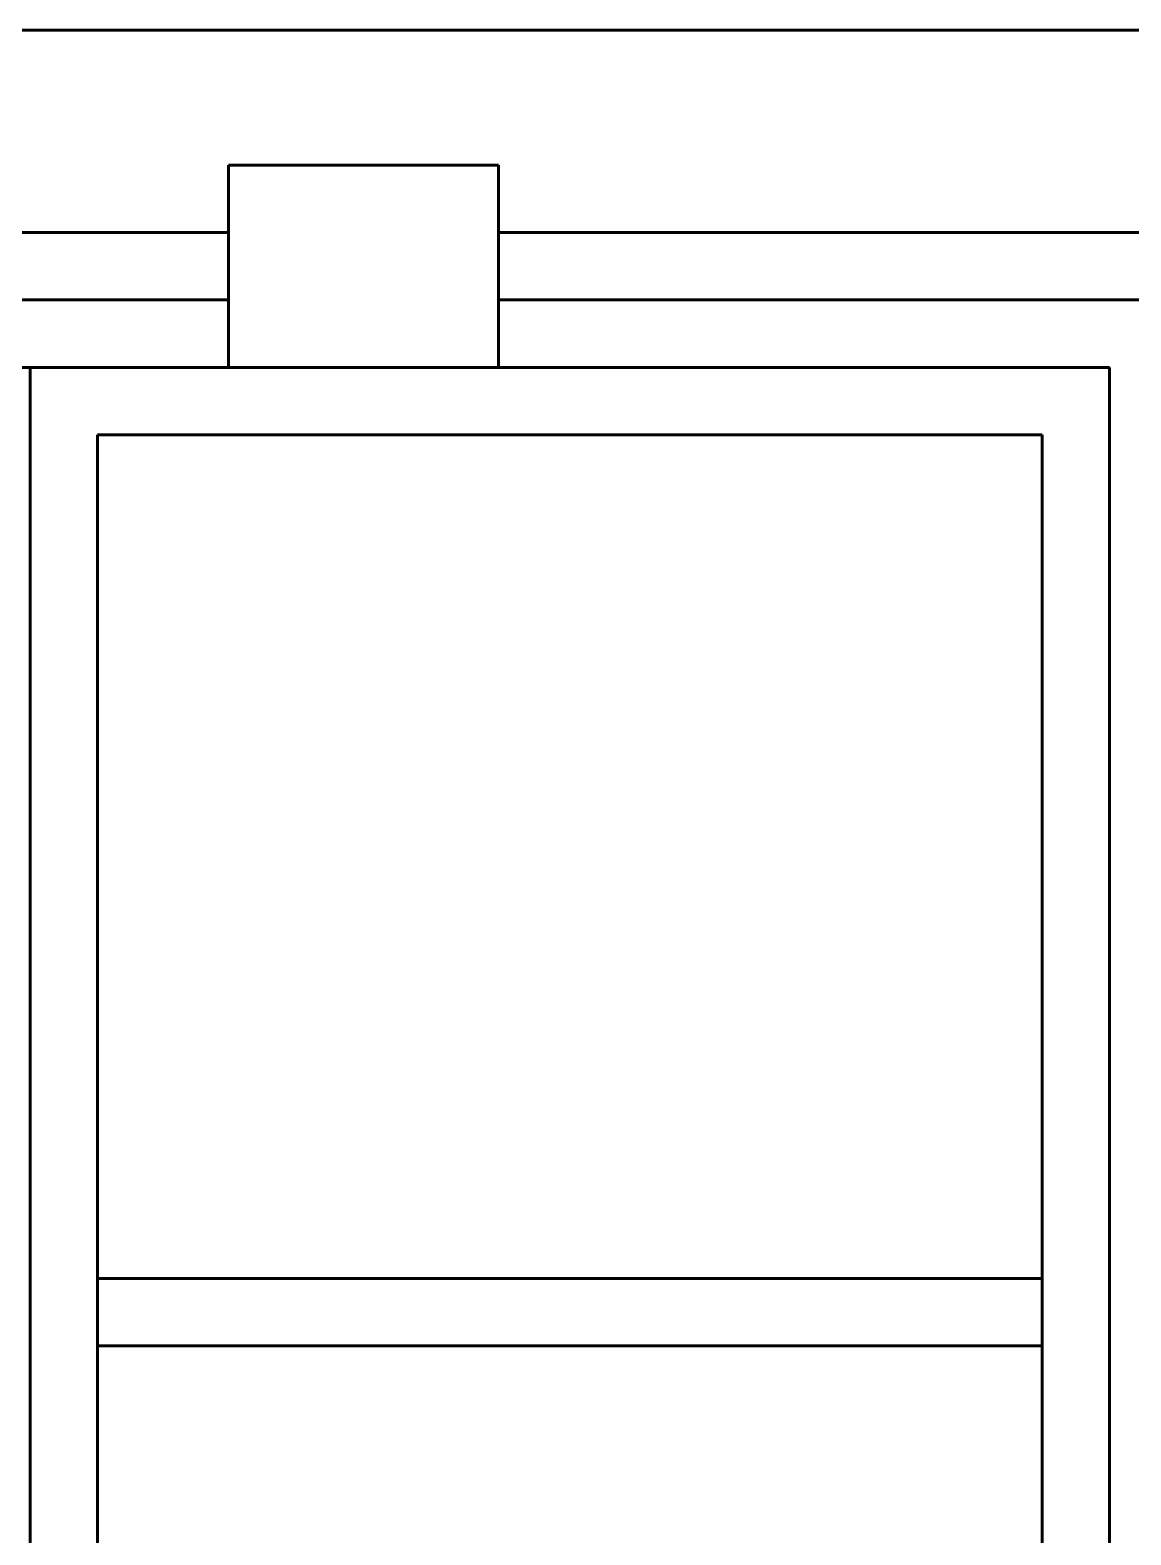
# Model space of a CAD drawing. Extents: x 0 to 297, y 0 to 292.
# Drawn here: x 161.17 to 169.33, y 103.37 to 114.52 of the extents above; entities that cross this region are included whole.
import ezdxf

# ---------------------------------------------------------------- set-up
doc = ezdxf.new("R2010")
doc.units = 0
doc.header["$MEASUREMENT"] = 0
doc.linetypes.add('K5LT_BASIC', pattern=[0])
doc.layers.add('Системный слой', color=7, linetype='Continuous')

# ---------------------------------------------------------------- blocks, each defined once
blk = doc.blocks.new('*U')
at = {"layer": 'Системный слой', "linetype": 'K5LT_BASIC', "lineweight": 60}
for p, q in [((164.642, 113.519), (162.642, 113.519)), ((162.642, 113.519), (162.642, 112.019)), ((164.642, 113.519), (162.642, 113.519)), ((162.642, 113.519), (162.642, 112.019)), ((164.642, 112.019), (164.642, 113.519)), ((164.642, 112.019), (164.642, 113.519)), ((162.642, 112.019), (164.642, 112.019)), ((162.642, 112.019), (164.642, 112.019))]:
    blk.add_line(p, q, dxfattribs=at)

msp = doc.modelspace()

# ---------------------------------------------------------------- linework, layer by layer
at = {"layer": 'Системный слой', "linetype": 'K5LT_BASIC', "lineweight": 60}
for p, q in [((196.642, 114.519), (114.642, 114.519)), ((162.642, 113.519), (162.642, 112.019)), ((162.642, 113.519), (164.642, 113.519)), ((164.642, 113.519), (162.642, 113.519)), ((162.642, 112.019), (162.642, 113.519)), ((162.642, 113.519), (162.642, 112.019)), ((162.642, 113.519), (164.642, 113.519)), ((162.642, 113.519), (162.642, 112.019)), ((164.642, 113.519), (162.642, 113.519)), ((162.642, 112.019), (162.642, 113.519)), ((162.642, 113.519), (162.642, 112.019)), ((162.642, 113.519), (164.642, 113.519)), ((164.642, 113.519), (164.642, 112.019)), ((164.642, 113.519), (164.642, 112.019)), ((164.642, 113.519), (164.642, 112.019)), ((164.642, 113.519), (164.642, 112.019)), ((164.642, 113.519), (164.642, 112.019)), ((164.642, 113.519), (164.642, 112.019)), ((164.642, 113.519), (164.642, 112.019)), ((162.641, 113.019), (156.642, 113.019)), ((164.642, 113.019), (170.642, 113.019)), ((162.642, 112.519), (156.642, 112.519)), ((170.642, 112.519), (164.642, 112.519)), ((169.171, 112.019), (154.171, 112.019)), ((161.171, 112.019), (161.171, 98.019)), ((164.642, 112.019), (162.642, 112.019)), ((162.642, 112.019), (164.642, 112.019)), ((164.642, 112.019), (162.642, 112.019)), ((162.642, 112.019), (164.642, 112.019)), ((162.642, 112.019), (164.642, 112.019)), ((162.642, 112.019), (164.642, 112.019)), ((164.642, 112.019), (162.642, 112.019)), ((162.642, 112.019), (164.642, 112.019)), ((163.892, 112.019), (163.142, 112.019)), ((163.892, 112.019), (163.142, 112.019)), ((163.892, 112.019), (163.142, 112.019)), ((163.892, 112.019), (163.142, 112.019)), ((164.142, 112.019), (164.642, 112.019)), ((169.171, 112.019), (169.171, 98.019)), ((169.171, 98.019), (169.171, 112.019)), ((168.671, 111.519), (161.671, 111.519)), ((161.671, 111.519), (161.671, 99.516)), ((168.671, 98.519), (168.671, 111.519)), ((168.671, 98.519), (168.671, 111.519)), ((168.671, 105.269), (161.671, 105.269)), ((168.671, 104.769), (161.671, 104.769))]:
    msp.add_line(p, q, dxfattribs=at)

# ---------------------------------------------------------------- block references
at = {"layer": 'Системный слой'}
msp.add_blockref('*U', (0, 0), dxfattribs=at)
msp.add_blockref('*U', (0, 0), dxfattribs=at)
msp.add_blockref('*U', (0, 0), dxfattribs=at)
msp.add_blockref('*U', (0, 0), dxfattribs=at)
msp.add_blockref('*U', (0, 0), dxfattribs=at)
msp.add_blockref('*U', (0, 0), dxfattribs=at)
msp.add_blockref('*U', (0, 0), dxfattribs=at)
msp.add_blockref('*U', (0, 0), dxfattribs=at)
msp.add_blockref('*U', (0, 0), dxfattribs=at)
msp.add_blockref('*U', (0, 0), dxfattribs=at)
msp.add_blockref('*U', (0, 0), dxfattribs=at)
msp.add_blockref('*U', (0, 0), dxfattribs=at)
msp.add_blockref('*U', (0, 0), dxfattribs=at)
msp.add_blockref('*U', (0, 0), dxfattribs=at)
msp.add_blockref('*U', (0, 0), dxfattribs=at)
msp.add_blockref('*U', (0, 0), dxfattribs=at)
msp.add_blockref('*U', (0, 0), dxfattribs=at)
msp.add_blockref('*U', (0, 0), dxfattribs=at)
msp.add_blockref('*U', (0, 0), dxfattribs=at)
msp.add_blockref('*U', (0, 0), dxfattribs=at)
msp.add_blockref('*U', (0, 0), dxfattribs=at)
msp.add_blockref('*U', (0, 0), dxfattribs=at)
msp.add_blockref('*U', (0, 0), dxfattribs=at)
msp.add_blockref('*U', (0, 0), dxfattribs=at)
msp.add_blockref('*U', (0, 0), dxfattribs=at)
msp.add_blockref('*U', (0, 0), dxfattribs=at)
msp.add_blockref('*U', (0, 0), dxfattribs=at)
msp.add_blockref('*U', (0, 0), dxfattribs=at)
msp.add_blockref('*U', (0, 0), dxfattribs=at)
msp.add_blockref('*U', (0, 0), dxfattribs=at)
msp.add_blockref('*U', (0, 0), dxfattribs=at)
msp.add_blockref('*U', (0, 0), dxfattribs=at)
msp.add_blockref('*U', (0, 0), dxfattribs=at)
msp.add_blockref('*U', (0, 0), dxfattribs=at)
msp.add_blockref('*U', (0, 0), dxfattribs=at)
msp.add_blockref('*U', (0, 0), dxfattribs=at)
msp.add_blockref('*U', (0, 0), dxfattribs=at)
msp.add_blockref('*U', (0, 0), dxfattribs=at)
msp.add_blockref('*U', (0, 0), dxfattribs=at)
msp.add_blockref('*U', (0, 0), dxfattribs=at)
msp.add_blockref('*U', (0, 0), dxfattribs=at)
msp.add_blockref('*U', (0, 0), dxfattribs=at)
msp.add_blockref('*U', (0, 0), dxfattribs=at)
msp.add_blockref('*U', (0, 0), dxfattribs=at)
msp.add_blockref('*U', (0, 0), dxfattribs=at)
msp.add_blockref('*U', (0, 0), dxfattribs=at)
msp.add_blockref('*U', (0, 0), dxfattribs=at)
msp.add_blockref('*U', (0, 0), dxfattribs=at)
msp.add_blockref('*U', (0, 0), dxfattribs=at)
msp.add_blockref('*U', (0, 0), dxfattribs=at)
msp.add_blockref('*U', (0, 0), dxfattribs=at)
msp.add_blockref('*U', (0, 0), dxfattribs=at)
msp.add_blockref('*U', (0, 0), dxfattribs=at)
msp.add_blockref('*U', (0, 0), dxfattribs=at)
msp.add_blockref('*U', (0, 0), dxfattribs=at)
msp.add_blockref('*U', (0, 0), dxfattribs=at)
msp.add_blockref('*U', (0, 0), dxfattribs=at)
msp.add_blockref('*U', (0, 0), dxfattribs=at)
msp.add_blockref('*U', (0, 0), dxfattribs=at)
msp.add_blockref('*U', (0, 0), dxfattribs=at)
msp.add_blockref('*U', (0, 0), dxfattribs=at)
msp.add_blockref('*U', (0, 0), dxfattribs=at)
msp.add_blockref('*U', (0, 0), dxfattribs=at)
msp.add_blockref('*U', (0, 0), dxfattribs=at)
msp.add_blockref('*U', (0, 0), dxfattribs=at)
msp.add_blockref('*U', (0, 0), dxfattribs=at)
msp.add_blockref('*U', (0, 0), dxfattribs=at)
msp.add_blockref('*U', (0, 0), dxfattribs=at)
msp.add_blockref('*U', (0, 0), dxfattribs=at)
msp.add_blockref('*U', (0, 0), dxfattribs=at)
msp.add_blockref('*U', (0, 0), dxfattribs=at)
msp.add_blockref('*U', (0, 0), dxfattribs=at)
msp.add_blockref('*U', (0, 0), dxfattribs=at)
msp.add_blockref('*U', (0, 0), dxfattribs=at)
msp.add_blockref('*U', (0, 0), dxfattribs=at)
msp.add_blockref('*U', (0, 0), dxfattribs=at)
msp.add_blockref('*U', (0, 0), dxfattribs=at)
msp.add_blockref('*U', (0, 0), dxfattribs=at)
msp.add_blockref('*U', (0, 0), dxfattribs=at)
msp.add_blockref('*U', (0, 0), dxfattribs=at)
msp.add_blockref('*U', (0, 0), dxfattribs=at)
msp.add_blockref('*U', (0, 0), dxfattribs=at)
msp.add_blockref('*U', (0, 0), dxfattribs=at)
msp.add_blockref('*U', (0, 0), dxfattribs=at)
msp.add_blockref('*U', (0, 0), dxfattribs=at)
msp.add_blockref('*U', (0, 0), dxfattribs=at)
msp.add_blockref('*U', (0, 0), dxfattribs=at)
msp.add_blockref('*U', (0, 0), dxfattribs=at)
msp.add_blockref('*U', (0, 0), dxfattribs=at)
msp.add_blockref('*U', (0, 0), dxfattribs=at)
msp.add_blockref('*U', (0, 0), dxfattribs=at)
msp.add_blockref('*U', (0, 0), dxfattribs=at)
msp.add_blockref('*U', (0, 0), dxfattribs=at)
msp.add_blockref('*U', (0, 0), dxfattribs=at)
msp.add_blockref('*U', (0, 0), dxfattribs=at)
msp.add_blockref('*U', (0, 0), dxfattribs=at)
msp.add_blockref('*U', (0, 0), dxfattribs=at)
msp.add_blockref('*U', (0, 0), dxfattribs=at)
msp.add_blockref('*U', (0, 0), dxfattribs=at)
msp.add_blockref('*U', (0, 0), dxfattribs=at)
msp.add_blockref('*U', (0, 0), dxfattribs=at)
msp.add_blockref('*U', (0, 0), dxfattribs=at)
msp.add_blockref('*U', (0, 0), dxfattribs=at)
msp.add_blockref('*U', (0, 0), dxfattribs=at)
msp.add_blockref('*U', (0, 0), dxfattribs=at)
msp.add_blockref('*U', (0, 0), dxfattribs=at)
msp.add_blockref('*U', (0, 0), dxfattribs=at)
msp.add_blockref('*U', (0, 0), dxfattribs=at)
msp.add_blockref('*U', (0, 0), dxfattribs=at)
msp.add_blockref('*U', (0, 0), dxfattribs=at)
msp.add_blockref('*U', (0, 0), dxfattribs=at)
msp.add_blockref('*U', (0, 0), dxfattribs=at)
msp.add_blockref('*U', (0, 0), dxfattribs=at)
msp.add_blockref('*U', (0, 0), dxfattribs=at)
msp.add_blockref('*U', (0, 0), dxfattribs=at)
msp.add_blockref('*U', (0, 0), dxfattribs=at)
msp.add_blockref('*U', (0, 0), dxfattribs=at)
msp.add_blockref('*U', (0, 0), dxfattribs=at)
msp.add_blockref('*U', (0, 0), dxfattribs=at)
msp.add_blockref('*U', (0, 0), dxfattribs=at)
msp.add_blockref('*U', (0, 0), dxfattribs=at)
msp.add_blockref('*U', (0, 0), dxfattribs=at)
msp.add_blockref('*U', (0, 0), dxfattribs=at)
msp.add_blockref('*U', (0, 0), dxfattribs=at)
msp.add_blockref('*U', (0, 0), dxfattribs=at)
msp.add_blockref('*U', (0, 0), dxfattribs=at)
msp.add_blockref('*U', (0, 0), dxfattribs=at)
msp.add_blockref('*U', (0, 0), dxfattribs=at)
msp.add_blockref('*U', (0, 0), dxfattribs=at)
msp.add_blockref('*U', (0, 0), dxfattribs=at)
msp.add_blockref('*U', (0, 0), dxfattribs=at)
msp.add_blockref('*U', (0, 0), dxfattribs=at)
msp.add_blockref('*U', (0, 0), dxfattribs=at)
msp.add_blockref('*U', (0, 0), dxfattribs=at)
msp.add_blockref('*U', (0, 0), dxfattribs=at)
msp.add_blockref('*U', (0, 0), dxfattribs=at)
msp.add_blockref('*U', (0, 0), dxfattribs=at)
msp.add_blockref('*U', (0, 0), dxfattribs=at)
msp.add_blockref('*U', (0, 0), dxfattribs=at)
msp.add_blockref('*U', (0, 0), dxfattribs=at)
msp.add_blockref('*U', (0, 0), dxfattribs=at)
msp.add_blockref('*U', (0, 0), dxfattribs=at)
msp.add_blockref('*U', (0, 0), dxfattribs=at)
msp.add_blockref('*U', (0, 0), dxfattribs=at)
msp.add_blockref('*U', (0, 0), dxfattribs=at)
msp.add_blockref('*U', (0, 0), dxfattribs=at)
msp.add_blockref('*U', (0, 0), dxfattribs=at)
msp.add_blockref('*U', (0, 0), dxfattribs=at)
msp.add_blockref('*U', (0, 0), dxfattribs=at)
msp.add_blockref('*U', (0, 0), dxfattribs=at)
msp.add_blockref('*U', (0, 0), dxfattribs=at)
msp.add_blockref('*U', (0, 0), dxfattribs=at)
msp.add_blockref('*U', (0, 0), dxfattribs=at)
msp.add_blockref('*U', (0, 0), dxfattribs=at)
msp.add_blockref('*U', (0, 0), dxfattribs=at)
msp.add_blockref('*U', (0, 0), dxfattribs=at)
msp.add_blockref('*U', (0, 0), dxfattribs=at)
msp.add_blockref('*U', (0, 0), dxfattribs=at)
msp.add_blockref('*U', (0, 0), dxfattribs=at)
msp.add_blockref('*U', (0, 0), dxfattribs=at)
msp.add_blockref('*U', (0, 0), dxfattribs=at)
msp.add_blockref('*U', (0, 0), dxfattribs=at)
msp.add_blockref('*U', (0, 0), dxfattribs=at)
msp.add_blockref('*U', (0, 0), dxfattribs=at)
msp.add_blockref('*U', (0, 0), dxfattribs=at)
msp.add_blockref('*U', (0, 0), dxfattribs=at)
msp.add_blockref('*U', (0, 0), dxfattribs=at)
msp.add_blockref('*U', (0, 0), dxfattribs=at)
msp.add_blockref('*U', (0, 0), dxfattribs=at)
msp.add_blockref('*U', (0, 0), dxfattribs=at)
msp.add_blockref('*U', (0, 0), dxfattribs=at)
msp.add_blockref('*U', (0, 0), dxfattribs=at)
msp.add_blockref('*U', (0, 0), dxfattribs=at)
msp.add_blockref('*U', (0, 0), dxfattribs=at)
msp.add_blockref('*U', (0, 0), dxfattribs=at)
msp.add_blockref('*U', (0, 0), dxfattribs=at)
msp.add_blockref('*U', (0, 0), dxfattribs=at)
msp.add_blockref('*U', (0, 0), dxfattribs=at)
msp.add_blockref('*U', (0, 0), dxfattribs=at)
msp.add_blockref('*U', (0, 0), dxfattribs=at)
msp.add_blockref('*U', (0, 0), dxfattribs=at)
msp.add_blockref('*U', (0, 0), dxfattribs=at)
msp.add_blockref('*U', (0, 0), dxfattribs=at)
msp.add_blockref('*U', (0, 0), dxfattribs=at)
msp.add_blockref('*U', (0, 0), dxfattribs=at)
msp.add_blockref('*U', (0, 0), dxfattribs=at)
msp.add_blockref('*U', (0, 0), dxfattribs=at)
msp.add_blockref('*U', (0, 0), dxfattribs=at)
msp.add_blockref('*U', (0, 0), dxfattribs=at)
msp.add_blockref('*U', (0, 0), dxfattribs=at)
msp.add_blockref('*U', (0, 0), dxfattribs=at)
msp.add_blockref('*U', (0, 0), dxfattribs=at)
msp.add_blockref('*U', (0, 0), dxfattribs=at)
msp.add_blockref('*U', (0, 0), dxfattribs=at)
msp.add_blockref('*U', (0, 0), dxfattribs=at)
msp.add_blockref('*U', (0, 0), dxfattribs=at)
msp.add_blockref('*U', (0, 0), dxfattribs=at)
msp.add_blockref('*U', (0, 0), dxfattribs=at)
msp.add_blockref('*U', (0, 0), dxfattribs=at)
msp.add_blockref('*U', (0, 0), dxfattribs=at)
msp.add_blockref('*U', (0, 0), dxfattribs=at)
msp.add_blockref('*U', (0, 0), dxfattribs=at)
msp.add_blockref('*U', (0, 0), dxfattribs=at)
msp.add_blockref('*U', (0, 0), dxfattribs=at)
msp.add_blockref('*U', (0, 0), dxfattribs=at)
msp.add_blockref('*U', (0, 0), dxfattribs=at)
msp.add_blockref('*U', (0, 0), dxfattribs=at)
msp.add_blockref('*U', (0, 0), dxfattribs=at)
msp.add_blockref('*U', (0, 0), dxfattribs=at)
msp.add_blockref('*U', (0, 0), dxfattribs=at)
msp.add_blockref('*U', (0, 0), dxfattribs=at)
msp.add_blockref('*U', (0, 0), dxfattribs=at)
msp.add_blockref('*U', (0, 0), dxfattribs=at)
msp.add_blockref('*U', (0, 0), dxfattribs=at)
msp.add_blockref('*U', (0, 0), dxfattribs=at)
msp.add_blockref('*U', (0, 0), dxfattribs=at)
msp.add_blockref('*U', (0, 0), dxfattribs=at)
msp.add_blockref('*U', (0, 0), dxfattribs=at)
msp.add_blockref('*U', (0, 0), dxfattribs=at)
msp.add_blockref('*U', (0, 0), dxfattribs=at)
msp.add_blockref('*U', (0, 0), dxfattribs=at)
msp.add_blockref('*U', (0, 0), dxfattribs=at)
msp.add_blockref('*U', (0, 0), dxfattribs=at)
msp.add_blockref('*U', (0, 0), dxfattribs=at)
msp.add_blockref('*U', (0, 0), dxfattribs=at)
msp.add_blockref('*U', (0, 0), dxfattribs=at)
msp.add_blockref('*U', (0, 0), dxfattribs=at)
msp.add_blockref('*U', (0, 0), dxfattribs=at)
msp.add_blockref('*U', (0, 0), dxfattribs=at)
msp.add_blockref('*U', (0, 0), dxfattribs=at)
msp.add_blockref('*U', (0, 0), dxfattribs=at)
msp.add_blockref('*U', (0, 0), dxfattribs=at)
msp.add_blockref('*U', (0, 0), dxfattribs=at)
msp.add_blockref('*U', (0, 0), dxfattribs=at)
msp.add_blockref('*U', (0, 0), dxfattribs=at)
msp.add_blockref('*U', (0, 0), dxfattribs=at)
msp.add_blockref('*U', (0, 0), dxfattribs=at)
msp.add_blockref('*U', (0, 0), dxfattribs=at)
msp.add_blockref('*U', (0, 0), dxfattribs=at)
msp.add_blockref('*U', (0, 0), dxfattribs=at)
msp.add_blockref('*U', (0, 0), dxfattribs=at)
msp.add_blockref('*U', (0, 0), dxfattribs=at)
msp.add_blockref('*U', (0, 0), dxfattribs=at)
msp.add_blockref('*U', (0, 0), dxfattribs=at)
msp.add_blockref('*U', (0, 0), dxfattribs=at)
msp.add_blockref('*U', (0, 0), dxfattribs=at)
msp.add_blockref('*U', (0, 0), dxfattribs=at)
msp.add_blockref('*U', (0, 0), dxfattribs=at)
msp.add_blockref('*U', (0, 0), dxfattribs=at)
msp.add_blockref('*U', (0, 0), dxfattribs=at)
msp.add_blockref('*U', (0, 0), dxfattribs=at)
msp.add_blockref('*U', (0, 0), dxfattribs=at)
msp.add_blockref('*U', (0, 0), dxfattribs=at)
msp.add_blockref('*U', (0, 0), dxfattribs=at)
msp.add_blockref('*U', (0, 0), dxfattribs=at)
msp.add_blockref('*U', (0, 0), dxfattribs=at)
msp.add_blockref('*U', (0, 0), dxfattribs=at)
msp.add_blockref('*U', (0, 0), dxfattribs=at)
msp.add_blockref('*U', (0, 0), dxfattribs=at)
msp.add_blockref('*U', (0, 0), dxfattribs=at)
msp.add_blockref('*U', (0, 0), dxfattribs=at)
msp.add_blockref('*U', (0, 0), dxfattribs=at)
msp.add_blockref('*U', (0, 0), dxfattribs=at)
msp.add_blockref('*U', (0, 0), dxfattribs=at)
msp.add_blockref('*U', (0, 0), dxfattribs=at)
msp.add_blockref('*U', (0, 0), dxfattribs=at)
msp.add_blockref('*U', (0, 0), dxfattribs=at)
msp.add_blockref('*U', (0, 0), dxfattribs=at)
msp.add_blockref('*U', (0, 0), dxfattribs=at)
msp.add_blockref('*U', (0, 0), dxfattribs=at)
msp.add_blockref('*U', (0, 0), dxfattribs=at)
msp.add_blockref('*U', (0, 0), dxfattribs=at)
msp.add_blockref('*U', (0, 0), dxfattribs=at)
msp.add_blockref('*U', (0, 0), dxfattribs=at)
msp.add_blockref('*U', (0, 0), dxfattribs=at)
msp.add_blockref('*U', (0, 0), dxfattribs=at)
msp.add_blockref('*U', (0, 0), dxfattribs=at)
msp.add_blockref('*U', (0, 0), dxfattribs=at)
msp.add_blockref('*U', (0, 0), dxfattribs=at)
msp.add_blockref('*U', (0, 0), dxfattribs=at)
msp.add_blockref('*U', (0, 0), dxfattribs=at)
msp.add_blockref('*U', (0, 0), dxfattribs=at)
msp.add_blockref('*U', (0, 0), dxfattribs=at)
msp.add_blockref('*U', (0, 0), dxfattribs=at)
msp.add_blockref('*U', (0, 0), dxfattribs=at)
msp.add_blockref('*U', (0, 0), dxfattribs=at)
msp.add_blockref('*U', (0, 0), dxfattribs=at)
msp.add_blockref('*U', (0, 0), dxfattribs=at)
msp.add_blockref('*U', (0, 0), dxfattribs=at)
msp.add_blockref('*U', (0, 0), dxfattribs=at)
msp.add_blockref('*U', (0, 0), dxfattribs=at)
msp.add_blockref('*U', (0, 0), dxfattribs=at)
msp.add_blockref('*U', (0, 0), dxfattribs=at)
msp.add_blockref('*U', (0, 0), dxfattribs=at)
msp.add_blockref('*U', (0, 0), dxfattribs=at)
msp.add_blockref('*U', (0, 0), dxfattribs=at)
msp.add_blockref('*U', (0, 0), dxfattribs=at)
msp.add_blockref('*U', (0, 0), dxfattribs=at)
msp.add_blockref('*U', (0, 0), dxfattribs=at)
msp.add_blockref('*U', (0, 0), dxfattribs=at)
msp.add_blockref('*U', (0, 0), dxfattribs=at)
msp.add_blockref('*U', (0, 0), dxfattribs=at)
msp.add_blockref('*U', (0, 0), dxfattribs=at)
msp.add_blockref('*U', (0, 0), dxfattribs=at)
msp.add_blockref('*U', (0, 0), dxfattribs=at)
msp.add_blockref('*U', (0, 0), dxfattribs=at)
msp.add_blockref('*U', (0, 0), dxfattribs=at)
msp.add_blockref('*U', (0, 0), dxfattribs=at)
msp.add_blockref('*U', (0, 0), dxfattribs=at)
msp.add_blockref('*U', (0, 0), dxfattribs=at)
msp.add_blockref('*U', (0, 0), dxfattribs=at)
msp.add_blockref('*U', (0, 0), dxfattribs=at)
msp.add_blockref('*U', (0, 0), dxfattribs=at)
msp.add_blockref('*U', (0, 0), dxfattribs=at)
msp.add_blockref('*U', (0, 0), dxfattribs=at)
msp.add_blockref('*U', (0, 0), dxfattribs=at)
msp.add_blockref('*U', (0, 0), dxfattribs=at)
msp.add_blockref('*U', (0, 0), dxfattribs=at)
msp.add_blockref('*U', (0, 0), dxfattribs=at)
msp.add_blockref('*U', (0, 0), dxfattribs=at)
msp.add_blockref('*U', (0, 0), dxfattribs=at)
msp.add_blockref('*U', (0, 0), dxfattribs=at)
msp.add_blockref('*U', (0, 0), dxfattribs=at)
msp.add_blockref('*U', (0, 0), dxfattribs=at)
msp.add_blockref('*U', (0, 0), dxfattribs=at)
msp.add_blockref('*U', (0, 0), dxfattribs=at)
msp.add_blockref('*U', (0, 0), dxfattribs=at)
msp.add_blockref('*U', (0, 0), dxfattribs=at)
msp.add_blockref('*U', (0, 0), dxfattribs=at)
msp.add_blockref('*U', (0, 0), dxfattribs=at)
msp.add_blockref('*U', (0, 0), dxfattribs=at)
msp.add_blockref('*U', (0, 0), dxfattribs=at)
msp.add_blockref('*U', (0, 0), dxfattribs=at)
msp.add_blockref('*U', (0, 0), dxfattribs=at)
msp.add_blockref('*U', (0, 0), dxfattribs=at)
msp.add_blockref('*U', (0, 0), dxfattribs=at)
msp.add_blockref('*U', (0, 0), dxfattribs=at)
msp.add_blockref('*U', (0, 0), dxfattribs=at)
msp.add_blockref('*U', (0, 0), dxfattribs=at)
msp.add_blockref('*U', (0, 0), dxfattribs=at)
msp.add_blockref('*U', (0, 0), dxfattribs=at)
msp.add_blockref('*U', (0, 0), dxfattribs=at)
msp.add_blockref('*U', (0, 0), dxfattribs=at)
msp.add_blockref('*U', (0, 0), dxfattribs=at)
msp.add_blockref('*U', (0, 0), dxfattribs=at)
msp.add_blockref('*U', (0, 0), dxfattribs=at)
msp.add_blockref('*U', (0, 0), dxfattribs=at)
msp.add_blockref('*U', (0, 0), dxfattribs=at)
msp.add_blockref('*U', (0, 0), dxfattribs=at)
msp.add_blockref('*U', (0, 0), dxfattribs=at)
msp.add_blockref('*U', (0, 0), dxfattribs=at)
msp.add_blockref('*U', (0, 0), dxfattribs=at)
msp.add_blockref('*U', (0, 0), dxfattribs=at)
msp.add_blockref('*U', (0, 0), dxfattribs=at)
msp.add_blockref('*U', (0, 0), dxfattribs=at)
msp.add_blockref('*U', (0, 0), dxfattribs=at)
msp.add_blockref('*U', (0, 0), dxfattribs=at)
msp.add_blockref('*U', (0, 0), dxfattribs=at)
msp.add_blockref('*U', (0, 0), dxfattribs=at)
msp.add_blockref('*U', (0, 0), dxfattribs=at)
msp.add_blockref('*U', (0, 0), dxfattribs=at)
msp.add_blockref('*U', (0, 0), dxfattribs=at)
msp.add_blockref('*U', (0, 0), dxfattribs=at)
msp.add_blockref('*U', (0, 0), dxfattribs=at)

doc.saveas('drawing.dxf')
